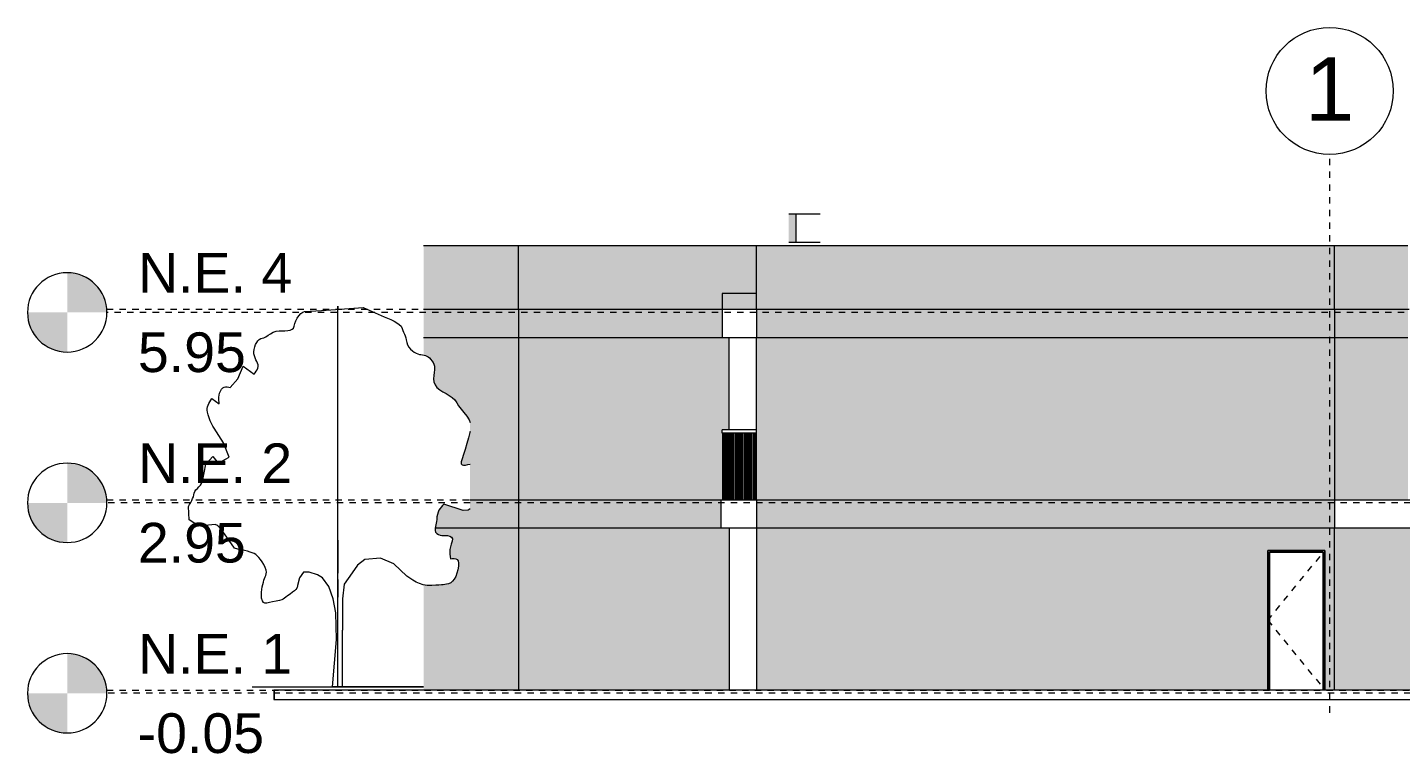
# Model space of a CAD drawing. Header units: metres. Extents: x 40 to 358, y -13 to 19.
# Drawn here: x 284.85 to 306.47, y -3 to 8.44 of the extents above; entities that cross this region are included whole.
import ezdxf

# ---------------------------------------------------------------- set-up
doc = ezdxf.new("R2010")
doc.units = ezdxf.units.M
for name, pattern in [('Eje', [0.015, 0.003, -0.003, 0.006, -0.003]), ('LineaDiscontinua-1_5mm', [0.003, 0.0015, -0.0015]), ('LíneaDeRejilla', [0.021, 0.012, -0.003, 0.003, -0.003])]:
    doc.linetypes.add(name, pattern=pattern)
for name, color, linetype, lineweight in [('A-BRND', 11, 'Continuous', 5), ('A-FLOR', 192, 'Continuous', 18), ('A-MURO', 113, 'Continuous', 9), ('A-MURO-ACHU', 111, 'Continuous', 9), ('A-PISO', 51, 'Continuous', 9), ('A-PISO-ACHU', 8, 'Continuous', 9), ('A-PSAJ-ARBOL', 71, 'Continuous', 5), ('A-PUER', 31, 'Continuous', 5), ('A-PUER-MARC', 31, 'Continuous', 5), ('A-TEXT-NIVL', 51, 'Continuous', 5), ('S-REJI', 1, 'Continuous', 5), ('S-REJI-IDEN', 1, 'Continuous', 5)]:
    doc.layers.add(name, color=color, linetype=linetype, lineweight=lineweight)
doc.styles.add('Arial', font='arial.ttf', dxfattribs={"height": 0.625})
doc.styles.add('Arial_1', font='arial.ttf', dxfattribs={"height": 1})

# ---------------------------------------------------------------- blocks, each defined once
blk = doc.blocks.new('Railing - 20-V859-Fachada Oriental')
at = {"layer": 'A-BRND'}
for p, q in [((1.843, 1), (1.843, 2.05)), ((1.852, 1), (1.852, 2.05)), ((1.87, 1), (1.87, 2.05))]:
    blk.add_line(p, q, dxfattribs=at)
blk = doc.blocks.new('Railing - 25-V860-Fachada Oriental')
at = {"layer": 'A-BRND'}
for p, q in [((1.356, 1), (1.356, 2.05)), ((1.369, 1), (1.369, 2.05)), ((1.39, 1), (1.39, 2.05))]:
    blk.add_line(p, q, dxfattribs=at)
blk = doc.blocks.new('Railing - Railing-1329542-Fachada Oriental')
for name, p in [('Railing - 25-V860-Fachada Oriental', (0, 0)), ('Railing - 20-V859-Fachada Oriental', (-0.44, 0)), ('Railing - 20-V859-Fachada Oriental', (-0.391, 0)), ('Railing - 20-V859-Fachada Oriental', (-0.342, 0)), ('Railing - 20-V859-Fachada Oriental', (-0.293, 0)), ('Railing - 20-V859-Fachada Oriental', (-0.244, 0)), ('Railing - 20-V859-Fachada Oriental', (-0.196, 0)), ('Railing - 20-V859-Fachada Oriental', (-0.147, 0)), ('Railing - 20-V859-Fachada Oriental', (-0.098, 0)), ('Railing - 20-V859-Fachada Oriental', (-0.049, 0)), ('Railing - 20-V859-Fachada Oriental', (0, 0))]:
    blk.add_blockref(name, p)
blk = doc.blocks.new('Top Rail Type - Top Rail_Internal_-1329604-Fachada Oriental')
at = {"layer": 'A-BRND'}
for p, q in [((1.346, 2.05), (1.346, 2.1)), ((1.889, 2.1), (1.346, 2.1)), ((1.889, 2.05), (1.346, 2.05))]:
    blk.add_line(p, q, dxfattribs=at)
blk = doc.blocks.new('M_RPC Tree - Deciduous - Scarlet Oak - 6 mts-1356157-Fachada Oriental')
at = {"layer": 'A-PSAJ-ARBOL'}
for p, q in [((-5.342, 3.858), (-5.315, 3.898)), ((-5.315, 3.898), (-5.285, 3.932)), ((-5.285, 3.932), (-5.255, 3.954)), ((-5.255, 3.954), (-5.226, 3.962)), ((-5.226, 3.962), (-4.961, 3.981)), ((-4.961, 3.981), (-4.303, 4.026)), ((-4.705, 4.048), (-4.705, 4.05)), ((-4.705, 4.05), (-4.705, 4.05)), ((-4.705, 4.05), (-4.705, 4.05)), ((-4.705, 4.05), (-4.705, 4.048)), ((-4.705, 4.047), (-4.705, 4.048)), ((-4.705, 4.048), (-4.705, 4.045)), ((-4.705, 4.045), (-4.705, 4.047)), ((-4.705, 3.972), (-4.705, 4.045)), ((-4.705, 4.045), (-4.705, 4.041)), ((-4.705, 4.041), (-4.705, 4.036)), ((-4.705, 4.036), (-4.705, 4.031)), ((-4.705, 4.031), (-4.705, 4.024)), ((-4.705, 4.024), (-4.705, 4.015)), ((-4.705, 4.015), (-4.705, 4.004)), ((-4.705, 4.004), (-4.705, 3.999)), ((-4.705, 3.844), (-4.705, 3.972)), ((-4.303, 4.026), (-3.974, 3.88)), ((-5.453, 3.671), (-5.422, 3.684)), ((-5.422, 3.684), (-5.401, 3.704)), ((-5.401, 3.704), (-5.39, 3.734)), ((-5.39, 3.734), (-5.382, 3.773)), ((-5.382, 3.773), (-5.365, 3.815)), ((-5.365, 3.815), (-5.342, 3.858)), ((-4.705, 3.835), (-4.705, 3.844)), ((-4.705, 3.789), (-4.705, 3.835)), ((-4.705, 3.754), (-4.705, 3.789)), ((-4.705, 3.718), (-4.705, 3.754)), ((-4.705, 3.682), (-4.705, 3.718)), ((-4.705, 3.644), (-4.705, 3.682)), ((-3.974, 3.88), (-3.919, 3.859)), ((-3.919, 3.859), (-3.867, 3.836)), ((-3.867, 3.836), (-3.817, 3.813)), ((-3.817, 3.813), (-3.773, 3.788)), ((-3.773, 3.788), (-3.736, 3.761)), ((-3.736, 3.761), (-3.708, 3.731)), ((-3.708, 3.731), (-3.691, 3.697)), ((-3.691, 3.697), (-3.679, 3.665)), ((-5.997, 3.443), (-5.98, 3.475)), ((-5.98, 3.475), (-5.961, 3.503)), ((-5.961, 3.503), (-5.939, 3.524)), ((-5.939, 3.524), (-5.916, 3.537)), ((-5.916, 3.537), (-5.893, 3.542)), ((-5.893, 3.542), (-5.867, 3.549)), ((-5.867, 3.549), (-5.836, 3.566)), ((-5.836, 3.566), (-5.8, 3.589)), ((-5.8, 3.589), (-5.761, 3.614)), ((-5.761, 3.614), (-5.719, 3.637)), ((-5.719, 3.637), (-5.674, 3.654)), ((-5.674, 3.654), (-5.628, 3.661)), ((-5.628, 3.661), (-5.581, 3.661)), ((-5.581, 3.661), (-5.535, 3.661)), ((-5.535, 3.661), (-5.491, 3.664)), ((-5.491, 3.664), (-5.453, 3.671)), ((-4.705, 3.606), (-4.705, 3.644)), ((-4.705, 3.566), (-4.705, 3.606)), ((-4.705, 3.524), (-4.705, 3.566)), ((-4.705, 3.482), (-4.705, 3.524)), ((-4.705, 3.442), (-4.705, 3.482)), ((-3.679, 3.665), (-3.667, 3.636)), ((-3.667, 3.636), (-3.656, 3.608)), ((-3.656, 3.608), (-3.645, 3.581)), ((-3.645, 3.581), (-3.635, 3.551)), ((-3.635, 3.551), (-3.626, 3.518)), ((-3.626, 3.518), (-3.618, 3.478)), ((-3.618, 3.478), (-3.605, 3.437)), ((-6.025, 3.331), (-6.021, 3.368)), ((-6.023, 3.296), (-6.025, 3.331)), ((-6.016, 3.264), (-6.023, 3.296)), ((-6.021, 3.368), (-6.011, 3.407)), ((-6.005, 3.234), (-6.016, 3.264)), ((-6.011, 3.407), (-5.997, 3.443)), ((-4.705, 3.405), (-4.705, 3.442)), ((-4.705, 3.369), (-4.705, 3.405)), ((-4.705, 3.336), (-4.705, 3.369)), ((-4.705, 3.306), (-4.705, 3.336)), ((-4.705, 3.277), (-4.705, 3.306)), ((-4.705, 3.243), (-4.705, 3.277)), ((-4.705, 3.199), (-4.705, 3.243)), ((-3.605, 3.437), (-3.585, 3.401)), ((-3.585, 3.401), (-3.559, 3.37)), ((-3.559, 3.37), (-3.53, 3.343)), ((-3.53, 3.343), (-3.499, 3.322)), ((-3.499, 3.322), (-3.47, 3.306)), ((-3.47, 3.306), (-3.444, 3.295)), ((-3.444, 3.295), (-3.42, 3.289)), ((-3.42, 3.289), (-3.395, 3.285)), ((-3.395, 3.285), (-3.371, 3.281)), ((-3.371, 3.281), (-3.346, 3.277)), ((-3.346, 3.277), (-3.322, 3.272)), ((-3.322, 3.272), (-3.3, 3.263)), ((-3.3, 3.263), (-3.279, 3.25)), ((-3.279, 3.25), (-3.26, 3.232)), ((-6.277, 2.902), (-6.195, 3.103)), ((-6.195, 3.103), (-6.021, 2.976)), ((-5.992, 3.205), (-6.005, 3.234)), ((-5.979, 3.177), (-5.992, 3.205)), ((-5.987, 3.023), (-5.973, 3.047)), ((-5.966, 3.149), (-5.979, 3.177)), ((-5.973, 3.047), (-5.963, 3.071)), ((-5.958, 3.122), (-5.966, 3.149)), ((-5.963, 3.071), (-5.958, 3.096)), ((-5.958, 3.096), (-5.958, 3.122)), ((-4.705, 3.149), (-4.705, 3.199)), ((-4.705, 3.097), (-4.705, 3.149)), ((-4.705, 3.048), (-4.705, 3.097)), ((-4.705, 3.006), (-4.705, 3.048)), ((-3.26, 3.232), (-3.24, 3.21)), ((-3.24, 3.21), (-3.221, 3.186)), ((-3.221, 3.186), (-3.204, 3.16)), ((-3.204, 3.16), (-3.191, 3.132)), ((-3.191, 3.132), (-3.182, 3.104)), ((-3.182, 3.044), (-3.188, 3.002)), ((-3.182, 3.104), (-3.179, 3.076)), ((-3.179, 3.076), (-3.182, 3.044)), ((-6.396, 2.765), (-6.277, 2.902)), ((-6.021, 2.976), (-6.004, 2.999)), ((-6.004, 2.999), (-5.987, 3.023)), ((-4.705, 2.976), (-4.705, 3.006)), ((-4.705, 2.95), (-4.705, 2.976)), ((-4.705, 2.919), (-4.705, 2.95)), ((-4.705, 2.886), (-4.705, 2.919)), ((-4.705, 2.849), (-4.705, 2.886)), ((-4.705, 2.81), (-4.705, 2.849)), ((-4.705, 2.77), (-4.705, 2.81)), ((-3.193, 2.956), (-3.195, 2.906)), ((-3.195, 2.906), (-3.19, 2.856)), ((-3.188, 3.002), (-3.193, 2.956)), ((-3.19, 2.856), (-3.173, 2.808)), ((-6.577, 2.588), (-6.576, 2.616)), ((-6.576, 2.616), (-6.572, 2.645)), ((-6.572, 2.645), (-6.564, 2.677)), ((-6.564, 2.677), (-6.551, 2.711)), ((-6.551, 2.711), (-6.534, 2.74)), ((-6.534, 2.74), (-6.515, 2.76)), ((-6.515, 2.76), (-6.493, 2.771)), ((-6.493, 2.771), (-6.47, 2.775)), ((-6.47, 2.775), (-6.446, 2.775)), ((-6.446, 2.775), (-6.421, 2.771)), ((-6.421, 2.771), (-6.396, 2.765)), ((-4.705, 2.729), (-4.705, 2.77)), ((-4.705, 2.564), (-4.705, 2.729)), ((-3.173, 2.808), (-3.142, 2.765)), ((-3.142, 2.765), (-3.099, 2.73)), ((-3.099, 2.73), (-3.05, 2.699)), ((-3.05, 2.699), (-2.999, 2.671)), ((-2.999, 2.671), (-2.948, 2.642)), ((-2.948, 2.642), (-2.901, 2.611)), ((-2.901, 2.611), (-2.861, 2.574)), ((-6.761, 2.409), (-6.759, 2.436)), ((-6.757, 2.376), (-6.761, 2.409)), ((-6.759, 2.436), (-6.753, 2.463)), ((-6.753, 2.463), (-6.744, 2.489)), ((-6.744, 2.489), (-6.732, 2.515)), ((-6.732, 2.515), (-6.719, 2.541)), ((-6.719, 2.541), (-6.704, 2.566)), ((-6.704, 2.566), (-6.688, 2.592)), ((-6.688, 2.592), (-6.569, 2.509)), ((-6.576, 2.561), (-6.577, 2.588)), ((-6.573, 2.535), (-6.576, 2.561)), ((-6.569, 2.509), (-6.573, 2.535)), ((-4.705, 2.363), (-4.705, 2.564)), ((-2.861, 2.574), (-2.832, 2.528)), ((-2.832, 2.528), (-2.801, 2.477)), ((-2.801, 2.477), (-2.761, 2.425)), ((-2.761, 2.425), (-2.717, 2.372)), ((-6.746, 2.336), (-6.757, 2.376)), ((-6.73, 2.291), (-6.746, 2.336)), ((-6.71, 2.244), (-6.73, 2.291)), ((-6.689, 2.199), (-6.71, 2.244)), ((-6.669, 2.158), (-6.689, 2.199)), ((-4.705, 2.263), (-4.705, 2.363)), ((-4.705, 2.144), (-4.705, 2.263)), ((-2.717, 2.372), (-2.674, 2.317)), ((-2.674, 2.317), (-2.638, 2.26)), ((-2.638, 2.26), (-2.622, 2.217)), ((-6.651, 2.126), (-6.669, 2.158)), ((-6.505, 1.897), (-6.651, 2.126)), ((-4.705, 1.998), (-4.705, 2.144)), ((-4.705, 1.806), (-4.705, 1.998)), ((-2.646, 1.974), (-2.672, 1.883)), ((-2.625, 2.06), (-2.646, 1.974)), ((-2.622, 2.076), (-2.625, 2.06)), ((-6.414, 1.669), (-6.505, 1.897)), ((-4.705, 1.724), (-4.705, 1.806)), ((-2.699, 1.793), (-2.725, 1.711)), ((-2.672, 1.883), (-2.699, 1.793)), ((-6.834, 1.285), (-6.779, 1.559)), ((-6.779, 1.559), (-6.67, 1.678)), ((-6.67, 1.678), (-6.588, 1.577)), ((-6.588, 1.577), (-6.414, 1.669)), ((-4.705, 1.614), (-4.705, 1.724)), ((-4.705, 1.486), (-4.705, 1.614)), ((-2.746, 1.643), (-2.759, 1.596)), ((-2.759, 1.596), (-2.759, 1.567)), ((-2.759, 1.567), (-2.747, 1.55)), ((-2.747, 1.55), (-2.724, 1.544)), ((-2.725, 1.711), (-2.746, 1.643)), ((-2.724, 1.544), (-2.692, 1.545)), ((-2.692, 1.545), (-2.654, 1.553)), ((-2.654, 1.553), (-2.622, 1.561)), ((-4.705, 1.358), (-4.705, 1.486)), ((-4.705, 1.346), (-4.705, 1.358)), ((-4.705, 1.334), (-4.705, 1.346)), ((-4.705, 1.321), (-4.705, 1.334)), ((-4.705, 1.308), (-4.705, 1.321)), ((-4.705, 1.293), (-4.705, 1.308)), ((-6.968, 1.074), (-6.962, 1.102)), ((-6.962, 1.102), (-6.953, 1.129)), ((-6.953, 1.129), (-6.936, 1.154)), ((-6.936, 1.154), (-6.914, 1.178)), ((-6.914, 1.178), (-6.889, 1.202)), ((-6.889, 1.202), (-6.866, 1.228)), ((-6.866, 1.228), (-6.847, 1.255)), ((-6.847, 1.255), (-6.834, 1.285)), ((-4.705, 1.276), (-4.705, 1.293)), ((-4.705, 1.258), (-4.705, 1.276)), ((-4.705, 1.239), (-4.705, 1.258)), ((-4.705, 1.221), (-4.705, 1.239)), ((-4.705, 1.205), (-4.705, 1.221)), ((-4.705, 1.19), (-4.705, 1.205)), ((-4.705, 1.176), (-4.705, 1.19)), ((-4.705, 1.162), (-4.705, 1.176)), ((-4.705, 1.148), (-4.705, 1.162)), ((-4.705, 1.075), (-4.705, 1.148)), ((-7.054, 0.892), (-7.036, 0.923)), ((-7.044, 0.682), (-7.054, 0.892)), ((-7.036, 0.923), (-7.019, 0.954)), ((-7.019, 0.954), (-7.003, 0.985)), ((-7.003, 0.985), (-6.989, 1.016)), ((-6.989, 1.016), (-6.977, 1.045)), ((-6.977, 1.045), (-6.968, 1.074)), ((-4.705, 0.919), (-4.705, 1.075)), ((-4.705, 0.737), (-4.705, 0.919)), ((-3.075, 0.884), (-3.094, 0.86)), ((-3.054, 0.907), (-3.075, 0.884)), ((-3.033, 0.929), (-3.054, 0.907)), ((-2.731, 0.828), (-3.033, 0.929)), ((-6.889, 0.581), (-7.044, 0.682)), ((-4.705, 0.581), (-4.705, 0.737)), ((-3.152, 0.656), (-3.157, 0.628)), ((-3.147, 0.689), (-3.152, 0.656)), ((-3.142, 0.728), (-3.147, 0.689)), ((-3.136, 0.768), (-3.142, 0.728)), ((-3.125, 0.803), (-3.136, 0.768)), ((-3.111, 0.833), (-3.125, 0.803)), ((-3.094, 0.86), (-3.111, 0.833)), ((-2.649, 0.837), (-2.731, 0.828)), ((-2.622, 0.855), (-2.649, 0.837)), ((-6.633, 0.609), (-6.889, 0.581)), ((-6.621, 0.604), (-6.633, 0.609)), ((-6.608, 0.598), (-6.621, 0.604)), ((-6.593, 0.588), (-6.608, 0.598)), ((-6.574, 0.571), (-6.593, 0.588)), ((-6.551, 0.546), (-6.574, 0.571)), ((-6.522, 0.51), (-6.551, 0.546)), ((-6.487, 0.463), (-6.522, 0.51)), ((-6.332, 0.234), (-6.487, 0.463)), ((-4.705, 0.472), (-4.705, 0.581)), ((-4.705, 0.417), (-4.705, 0.472)), ((-3.169, 0.55), (-3.17, 0.517)), ((-3.17, 0.517), (-3.163, 0.487)), ((-3.166, 0.577), (-3.169, 0.55)), ((-3.162, 0.603), (-3.166, 0.577)), ((-3.163, 0.487), (-3.144, 0.465)), ((-3.157, 0.628), (-3.162, 0.603)), ((-3.144, 0.465), (-3.119, 0.45)), ((-3.119, 0.45), (-3.092, 0.442)), ((-3.092, 0.442), (-3.067, 0.437)), ((-3.067, 0.437), (-3.049, 0.435)), ((-3.049, 0.435), (-3.042, 0.435)), ((-3.042, 0.435), (-3.032, 0.436)), ((-3.032, 0.436), (-3.007, 0.436)), ((-3.007, 0.436), (-2.974, 0.434)), ((-2.974, 0.434), (-2.94, 0.426)), ((-6.277, 0.222), (-6.332, 0.234)), ((-6.224, 0.211), (-6.277, 0.222)), ((-4.705, 0.289), (-4.705, 0.417)), ((-4.705, 0.344), (-4.705, 0.362)), ((-4.705, 0.362), (-4.705, 0.252)), ((-4.705, 0.289), (-4.705, 0.344)), ((-4.705, 0.079), (-4.705, 0.289)), ((-4.705, 0.127), (-4.705, 0.289)), ((-4.705, 0.252), (-4.705, 0.197)), ((-2.94, 0.426), (-2.912, 0.41)), ((-2.932, 0.256), (-2.938, 0.216)), ((-2.921, 0.298), (-2.932, 0.256)), ((-2.905, 0.344), (-2.921, 0.298)), ((-2.912, 0.41), (-2.898, 0.383)), ((-2.898, 0.383), (-2.905, 0.344)), ((-6.173, 0.199), (-6.224, 0.211)), ((-6.126, 0.187), (-6.173, 0.199)), ((-6.084, 0.175), (-6.126, 0.187)), ((-6.049, 0.164), (-6.084, 0.175)), ((-6.021, 0.152), (-6.049, 0.164)), ((-5.996, 0.137), (-6.021, 0.152)), ((-5.971, 0.116), (-5.996, 0.137)), ((-5.944, 0.089), (-5.971, 0.116)), ((-5.918, 0.056), (-5.944, 0.089)), ((-5.892, 0.019), (-5.918, 0.056)), ((-5.868, -0.022), (-5.892, 0.019)), ((-4.705, 0.197), (-4.705, 0.07)), ((-4.705, 0.024), (-4.705, 0.079)), ((-4.705, 0.07), (-4.705, 0.062)), ((-4.705, 0.062), (-4.705, 0.053)), ((-4.705, 0.053), (-4.705, 0.042)), ((-4.705, 0.042), (-4.705, 0.03)), ((-4.705, 0.03), (-4.705, 0.014)), ((-4.705, -0.086), (-4.705, 0.024)), ((-4.705, 0.014), (-4.705, -0.006)), ((-4.276, 0.06), (-4.394, -0.031)), ((-4.029, 0.079), (-4.276, 0.06)), ((-3.819, -0.013), (-4.029, 0.079)), ((-2.938, 0.216), (-2.94, 0.177)), ((-2.94, 0.177), (-2.939, 0.141)), ((-2.939, 0.141), (-2.936, 0.105)), ((-2.936, 0.105), (-2.932, 0.07)), ((-2.932, 0.07), (-2.901, 0.073)), ((-2.901, 0.073), (-2.872, 0.074)), ((-2.872, 0.074), (-2.845, 0.07)), ((-2.845, 0.07), (-2.824, 0.058)), ((-2.824, 0.058), (-2.809, 0.036)), ((-2.809, 0.036), (-2.802, 0.001)), ((-2.802, 0.001), (-2.804, -0.049)), ((-5.847, -0.068), (-5.868, -0.022)), ((-5.856, -0.24), (-5.846, -0.216)), ((-5.833, -0.109), (-5.847, -0.068)), ((-5.846, -0.216), (-5.836, -0.193)), ((-5.836, -0.193), (-5.83, -0.17)), ((-5.828, -0.143), (-5.833, -0.109)), ((-5.83, -0.17), (-5.828, -0.143)), ((-5.244, -0.141), (-5.308, -0.232)), ((-5.153, -0.141), (-5.244, -0.141)), ((-5.025, -0.186), (-5.153, -0.141)), ((-4.943, -0.232), (-5.025, -0.186)), ((-4.705, -0.006), (-4.705, -0.031)), ((-4.705, -0.058), (-4.705, -0.028)), ((-4.705, -0.031), (-4.705, -0.057)), ((-4.705, -0.057), (-4.705, -0.079)), ((-4.705, -0.351), (-4.705, -0.058)), ((-4.705, -0.079), (-4.705, -0.098)), ((-4.705, -0.214), (-4.705, -0.086)), ((-4.705, -0.098), (-4.705, -0.115)), ((-4.705, -0.115), (-4.705, -0.131)), ((-4.705, -0.131), (-4.705, -0.145)), ((-4.705, -0.145), (-4.705, -0.159)), ((-4.705, -0.351), (-4.705, -0.159)), ((-4.705, -0.396), (-4.705, -0.214)), ((-4.477, -0.15), (-4.605, -0.333)), ((-4.394, -0.031), (-4.477, -0.15)), ((-3.618, -0.205), (-3.819, -0.013)), ((-3.57, -0.238), (-3.618, -0.205)), ((-2.847, -0.209), (-2.87, -0.251)), ((-2.829, -0.16), (-2.847, -0.209)), ((-2.814, -0.107), (-2.829, -0.16)), ((-2.804, -0.049), (-2.814, -0.107)), ((-5.906, -0.457), (-5.901, -0.413)), ((-5.901, -0.413), (-5.893, -0.373)), ((-5.893, -0.373), (-5.884, -0.336)), ((-5.884, -0.336), (-5.874, -0.301)), ((-5.874, -0.301), (-5.866, -0.269)), ((-5.866, -0.269), (-5.856, -0.24)), ((-5.363, -0.413), (-5.384, -0.434)), ((-5.35, -0.395), (-5.363, -0.413)), ((-5.342, -0.379), (-5.35, -0.395)), ((-5.338, -0.365), (-5.342, -0.379)), ((-5.336, -0.351), (-5.338, -0.365)), ((-5.308, -0.232), (-5.336, -0.351)), ((-4.842, -0.369), (-4.943, -0.232)), ((-4.778, -0.561), (-4.842, -0.369)), ((-4.705, -0.296), (-4.705, -0.259)), ((-4.705, -0.259), (-4.705, -0.269)), ((-4.705, -0.269), (-4.705, -0.387)), ((-4.705, -0.314), (-4.705, -0.296)), ((-4.705, -0.378), (-4.705, -0.314)), ((-4.705, -0.47), (-4.705, -0.378)), ((-4.705, -0.387), (-4.705, -0.497)), ((-4.705, -0.534), (-4.705, -0.396)), ((-4.605, -0.333), (-4.632, -0.561)), ((-3.522, -0.269), (-3.57, -0.238)), ((-3.472, -0.298), (-3.522, -0.269)), ((-3.418, -0.322), (-3.472, -0.298)), ((-3.359, -0.339), (-3.418, -0.322)), ((-3.295, -0.35), (-3.359, -0.339)), ((-3.225, -0.351), (-3.295, -0.35)), ((-3.16, -0.347), (-3.225, -0.351)), ((-3.111, -0.345), (-3.16, -0.347)), ((-3.073, -0.342), (-3.111, -0.345)), ((-3.044, -0.339), (-3.073, -0.342)), ((-3.018, -0.335), (-3.044, -0.339)), ((-2.991, -0.33), (-3.018, -0.335)), ((-2.96, -0.323), (-2.991, -0.33)), ((-2.926, -0.31), (-2.96, -0.323)), ((-2.896, -0.285), (-2.926, -0.31)), ((-2.87, -0.251), (-2.896, -0.285)), ((-5.907, -0.503), (-5.906, -0.457)), ((-5.902, -0.552), (-5.907, -0.503)), ((-5.891, -0.593), (-5.902, -0.552)), ((-5.874, -0.618), (-5.891, -0.593)), ((-5.851, -0.628), (-5.874, -0.618)), ((-5.819, -0.628), (-5.851, -0.628)), ((-5.78, -0.621), (-5.819, -0.628)), ((-5.731, -0.61), (-5.78, -0.621)), ((-5.674, -0.598), (-5.731, -0.61)), ((-5.621, -0.587), (-5.674, -0.598)), ((-5.585, -0.577), (-5.621, -0.587)), ((-5.561, -0.566), (-5.585, -0.577)), ((-5.541, -0.553), (-5.561, -0.566)), ((-5.52, -0.537), (-5.541, -0.553)), ((-5.493, -0.516), (-5.52, -0.537)), ((-5.454, -0.488), (-5.493, -0.516)), ((-5.414, -0.459), (-5.454, -0.488)), ((-5.384, -0.434), (-5.414, -0.459)), ((-4.732, -0.78), (-4.778, -0.561)), ((-4.705, -0.588), (-4.705, -0.47)), ((-4.705, -0.497), (-4.705, -0.534)), ((-4.705, -0.744), (-4.705, -0.588)), ((-4.632, -0.561), (-4.632, -1.054)), ((-4.723, -1.201), (-4.732, -0.78)), ((-4.705, -1.036), (-4.705, -0.744)), ((-4.705, -1.95), (-4.705, -1.036)), ((-4.632, -1.95), (-4.632, -1.054)), ((-4.787, -1.95), (-4.723, -1.201)), ((-6.053, -1.95), (-6.018, -1.95)), ((-6.053, -1.95), (-4.787, -1.95)), ((-6.018, -1.95), (-5.916, -1.95)), ((-5.916, -1.95), (-5.757, -1.95)), ((-5.757, -1.95), (-5.548, -1.95)), ((-5.548, -1.95), (-5.298, -1.95)), ((-5.298, -1.95), (-5.014, -1.95)), ((-5.014, -1.95), (-4.705, -1.95)), ((-4.632, -1.95), (-4.787, -1.95)), ((-4.705, -1.95), (-4.396, -1.95)), ((-3.357, -1.95), (-4.632, -1.95)), ((-4.396, -1.95), (-4.113, -1.95)), ((-4.113, -1.95), (-3.862, -1.95)), ((-3.862, -1.95), (-3.654, -1.95)), ((-3.654, -1.95), (-3.494, -1.95)), ((-3.494, -1.95), (-3.393, -1.95)), ((-3.393, -1.95), (-3.357, -1.95))]:
    blk.add_line(p, q, dxfattribs=at)
blk = doc.blocks.new('Puerta-Batiente-HojaLisa - 900x2200-1042033-Fachada Oriental')
at = {"layer": 'A-PUER', "linetype": 'LineaDiscontinua-1_5mm'}
for q in [(10.835, 0.2), (10.835, -2)]:
    blk.add_line((9.935, -0.9), q, dxfattribs=at)
at = {"layer": 'A-PUER'}
for p, q in [((9.963, 0.172), (9.963, -2)), ((10.807, 0.172), (9.963, 0.172)), ((10.807, -2), (10.807, 0.172))]:
    blk.add_line(p, q, dxfattribs=at)
at = {"layer": 'A-PUER-MARC'}
for p, q in [((9.935, 0.2), (9.935, -2)), ((10.835, 0.2), (9.935, 0.2)), ((9.963, -2), (9.963, 0.172)), ((9.963, 0.172), (10.807, 0.172)), ((10.807, 0.172), (10.807, -2)), ((10.835, -2), (10.835, 0.2))]:
    blk.add_line(p, q, dxfattribs=at)
blk = doc.blocks.new('Level - 5mm-546738-Fachada Oriental')
at = {"layer": 'A-TEXT-NIVL'}
h = blk.add_hatch(color=256, dxfattribs=at)
edge = h.paths.add_edge_path(flags=0)
edge.add_line((61.206, 1), (60.581, 1))
edge.add_arc((61.206, 1), 0.625, 90, 180, ccw=False)
edge.add_line((61.206, 1.625), (61.206, 1))
h = blk.add_hatch(color=256, dxfattribs=at)
edge = h.paths.add_edge_path(flags=0)
edge.add_line((61.206, 0.375), (61.206, 1))
edge.add_line((61.206, 1), (61.831, 1))
edge.add_arc((61.206, 1), 0.625, 270, 360, ccw=False)
blk.add_circle((61.206, 1), 0.625, dxfattribs=at)
blk = doc.blocks.new('Grid - 4mm-563819-Fachada Oriental')
at = {"layer": 'S-REJI-IDEN'}
blk.add_circle((10.91, 7.438), 1, dxfattribs=at)

msp = doc.modelspace()

# ---------------------------------------------------------------- hatches: boundary and pattern name
at = {"layer": 'A-MURO-ACHU'}
for points in [[(291.09, 4), (292.582, 4), (292.582, 5), (291.09, 5), (291.09, 4.303)], [(292.713, 4), (292.713, 5), (292.582, 5), (292.583, 4)], [(295.788, 4), (295.788, 4.25), (296.331, 4.25), (296.331, 5), (292.713, 5), (292.713, 4), (295.166, 4)], [(296.637, 4), (296.637, 5), (296.331, 5), (296.331, 4)], [(305.427, 4), (305.427, 5), (296.637, 5), (296.637, 4), (305.277, 4)], [(306.583, 4), (306.583, 5), (305.427, 5), (305.427, 4)], [(295.788, 4), (296.331, 4), (296.331, 4.25), (295.788, 4.25)], [(292.508, 1), (292.508, 3.55), (291.09, 3.55), (291.09, 3.278), (291.119, 3.272), (291.142, 3.263), (291.162, 3.25), (291.202, 3.21), (291.221, 3.186), (291.238, 3.16), (291.254, 3.122), (291.26, 3.1), (291.262, 3.065), (291.254, 3.002), (291.248, 2.941), (291.249, 2.889), (291.252, 2.856), (291.269, 2.808), (291.3, 2.765), (291.343, 2.73), (291.391, 2.699), (291.505, 2.635), (291.541, 2.611), (291.581, 2.574), (291.641, 2.477), (291.77, 2.314), (291.804, 2.26), (291.819, 2.217), (291.817, 2.06), (291.796, 1.974), (291.743, 1.793), (291.683, 1.596), (291.683, 1.566), (291.696, 1.55), (291.718, 1.544), (291.752, 1.546), (291.819, 1.561), (291.819, 1)], [(292.582, 1), (292.582, 3.55), (292.508, 3.55), (292.508, 1)], [(296.637, 1), (296.637, 3.55), (296.331, 3.55), (296.331, 1), (296.378, 1)], [(300.016, 1), (305.277, 1), (305.277, 3.55), (296.637, 3.55), (296.637, 1), (297.591, 1)], [(305.277, 1), (305.427, 1), (305.427, 3.55), (305.277, 3.55), (305.277, 3.282)], [(292.512, -2), (292.512, 0.55), (291.273, 0.55), (291.273, 0.513), (291.279, 0.487), (291.297, 0.465), (291.322, 0.45), (291.35, 0.442), (291.4, 0.435), (291.44, 0.436), (291.48, 0.431), (291.51, 0.421), (291.53, 0.41), (291.544, 0.383), (291.537, 0.344), (291.521, 0.298), (291.506, 0.227), (291.503, 0.194), (291.503, 0.141), (291.51, 0.07), (291.572, 0.074), (291.597, 0.07), (291.618, 0.058), (291.633, 0.036), (291.64, 0.001), (291.634, -0.07), (291.628, -0.107), (291.613, -0.16), (291.595, -0.209), (291.572, -0.251), (291.546, -0.285), (291.51, -0.312), (291.482, -0.323), (291.398, -0.339), (291.297, -0.346), (291.217, -0.351), (291.147, -0.35), (291.09, -0.341), (291.09, -2)], [(292.585, -2), (292.585, 0.55), (292.512, 0.55), (292.512, -2)], [(295.166, -2), (295.902, -2), (295.902, 0.55), (292.585, 0.55), (292.585, -2)], [(296.331, -2), (304.377, -2), (304.377, 0.2), (305.277, 0.2), (305.277, -2), (305.427, -2), (305.427, 0.55), (296.331, 0.55), (296.331, -0.07)], [(307.258, -2), (307.258, 0.55), (305.427, 0.55), (305.427, -2)]]:
    msp.add_hatch(color=256, dxfattribs=at).paths.add_polyline_path(points, flags=0)
h = msp.add_hatch(color=256, dxfattribs=at)
h.paths.add_polyline_path([(292.582, 1), (295.798, 1), (295.798, 2.05), (295.787, 2.05), (295.787, 2.1), (295.898, 2.1), (295.898, 3.55), (292.582, 3.55), (292.582, 1.606)], flags=0)
h.paths.add_polyline_path([(295.872, 1), (295.893, 1), (295.893, 2.05), (295.872, 2.05), (295.872, 1.606)], flags=0)
h.paths.add_polyline_path([(295.832, 1), (295.845, 1), (295.845, 2.05), (295.832, 2.05), (295.832, 1.606)], flags=0)
h = msp.add_hatch(color=256, dxfattribs=at)
h.paths.add_polyline_path([(306.583, 1), (306.583, 3.55), (305.427, 3.55), (305.427, 1)], flags=0)
h.paths.add_polyline_path([(307.233, 1), (307.233, 3.55), (307.033, 3.55), (307.033, 1)], flags=0)
at = {"layer": 'A-PISO-ACHU'}
for points in [[(296.955, 5.05), (296.955, 5.5), (296.836, 5.5), (296.836, 5.05), (296.872, 5.05)], [(292.508, 3.55), (292.583, 3.55), (292.582, 4), (291.09, 4), (291.09, 3.55)], [(295.787, 3.55), (295.787, 4), (292.583, 4), (292.583, 3.55), (295.166, 3.55)], [(300.016, 3.55), (305.427, 3.55), (305.427, 4), (296.331, 4), (296.331, 3.55), (299.315, 3.55)], [(291.316, 0.55), (292.582, 0.55), (292.582, 1), (291.819, 1), (291.819, 0.855), (291.793, 0.837), (291.711, 0.828), (291.409, 0.929), (291.367, 0.884), (291.338, 0.845), (291.331, 0.833), (291.316, 0.803), (291.306, 0.768), (291.273, 0.55), (291.306, 0.55)], [(295.766, 0.55), (295.766, 1), (292.582, 1), (292.582, 0.55), (295.166, 0.55)], [(305.277, 0.55), (305.427, 0.55), (305.427, 1), (296.331, 1), (296.331, 0.55), (304.866, 0.55)]]:
    msp.add_hatch(color=256, dxfattribs=at).paths.add_polyline_path(points, flags=0)
h = msp.add_hatch(color=256, dxfattribs=at)
h.paths.add_polyline_path([(348.518, 3.55), (348.903, 3.55), (348.903, 4), (348.203, 4), (348.203, 3.55)], flags=0)
h.paths.add_polyline_path([(306.583, 3.55), (306.583, 4), (305.427, 4), (305.427, 3.55)], flags=0)
h.paths.add_polyline_path([(307.033, 3.55), (347.753, 3.55), (347.753, 4), (307.033, 4)], flags=0)

# ---------------------------------------------------------------- linework, layer by layer
at = {"layer": 'A-FLOR'}
for p, q in [((352.63, -2), (288.729, -2)), ((288.729, -2), (288.729, -2.15)), ((288.729, -2.15), (352.63, -2.15)), ((288.738, -2), (288.738, -2.15))]:
    msp.add_line(p, q, dxfattribs=at)
at = {"layer": 'A-MURO'}
for p, q in [((306.583, 5), (291.09, 5)), ((292.582, 4), (292.582, 5)), ((296.331, 4), (296.331, 5)), ((305.427, 4), (305.427, 5)), ((296.331, 4.25), (295.788, 4.25)), ((295.788, 4.25), (295.788, 4)), ((291.09, 4), (292.582, 4)), ((294.3, 4), (295.787, 4)), ((292.582, 3.55), (291.09, 3.55)), ((292.582, 3.55), (292.582, 1)), ((295.787, 3.55), (295.505, 3.55)), ((295.898, 2.1), (295.898, 3.55)), ((296.331, 1), (296.331, 3.55)), ((296.637, 3.55), (296.637, 3.55)), ((305.427, 3.55), (305.427, 1)), ((296.637, 1), (296.637, 1)), ((295.769, 0.55), (292.582, 0.55)), ((292.585, 0.55), (292.585, -2)), ((295.902, -2), (295.902, 0.55)), ((296.331, 0.55), (296.331, -2)), ((305.427, -2), (305.427, 0.55)), ((304.377, -2), (304.377, 0.2)), ((304.377, 0.2), (305.277, 0.2)), ((305.277, 0.2), (305.277, -2))]:
    msp.add_line(p, q, dxfattribs=at)
at = {"layer": 'A-PISO'}
for p, q in [((296.836, 5.5), (296.955, 5.5)), ((296.955, 5.5), (297.333, 5.5)), ((296.955, 5.05), (296.955, 5.5)), ((297.333, 5.05), (296.836, 5.05)), ((292.583, 4), (294.3, 4)), ((292.583, 4), (292.583, 3.55)), ((295.787, 4), (306.583, 4)), ((295.787, 4), (295.787, 3.55)), ((296.331, 4), (296.331, 3.55)), ((305.427, 4), (305.427, 3.55)), ((295.505, 3.55), (292.583, 3.55)), ((296.637, 3.55), (295.787, 3.55)), ((306.583, 3.55), (296.637, 3.55)), ((291.819, 1), (296.637, 1)), ((292.582, 1), (292.582, 0.55)), ((295.766, 1), (295.766, 0.55)), ((296.331, 1), (296.331, 0.55)), ((296.637, 1), (348.903, 1)), ((305.427, 1), (305.427, 0.55)), ((292.582, 0.55), (291.273, 0.55)), ((348.903, 0.55), (295.769, 0.55))]:
    msp.add_line(p, q, dxfattribs=at)
at = {"layer": 'A-TEXT-NIVL', "linetype": 'Eje'}
for p, q in [((286.104, 4), (355.124, 4)), ((355.124, 3.95), (286.104, 3.95)), ((286.104, 1), (355.023, 1)), ((355.824, 0.95), (286.104, 0.95)), ((286.104, -2), (355.023, -2)), ((355.824, -2.05), (286.104, -2.05))]:
    msp.add_line(p, q, dxfattribs=at)
at = {"layer": 'S-REJI', "linetype": 'LíneaDeRejilla'}
for p, q in [((305.352, 2.067), (305.352, 6.438)), ((305.352, 2.016), (305.352, 2.067)), ((305.352, -2.355), (305.352, 2.016))]:
    msp.add_line(p, q, dxfattribs=at)

# ---------------------------------------------------------------- block references
at = {"layer": 'A-BRND'}
for name in ['Top Rail Type - Top Rail_Internal_-1329604-Fachada Oriental', 'Railing - Railing-1329542-Fachada Oriental']:
    msp.add_blockref(name, (294.442, 0), dxfattribs=at)
at = {"layer": 'A-PSAJ-ARBOL'}
msp.add_blockref('M_RPC Tree - Deciduous - Scarlet Oak - 6 mts-1356157-Fachada Oriental', (294.442, 0), dxfattribs=at)
at = {"layer": 'A-PUER'}
msp.add_blockref('Puerta-Batiente-HojaLisa - 900x2200-1042033-Fachada Oriental', (294.442, 0), dxfattribs=at)
at = {"layer": 'A-TEXT-NIVL', "extrusion": (0, 0, -1)}
for p in [(-346.685, 2.95), (-346.685, -0.05), (-346.685, -3.05)]:
    msp.add_blockref('Level - 5mm-546738-Fachada Oriental', p, dxfattribs=at)
at = {"layer": 'S-REJI-IDEN'}
msp.add_blockref('Grid - 4mm-563819-Fachada Oriental', (294.442, 0), dxfattribs=at)

# ---------------------------------------------------------------- texts
at = {"layer": 'A-TEXT-NIVL', "char_height": 0.625, "attachment_point": 3, "line_spacing_factor": 0.941778, "style": 'Arial'}
for s, insert, width in [('N.E. 4', (289.02, 4.886), 2.90006), ('5.95', (288.291, 3.635), 2.0354), ('N.E. 2', (289.02, 1.886), 2.90006), ('2.95', (288.291, 0.635), 2.0354), ('N.E. 1', (289.02, -1.114), 2.90006), ('-0.05', (288.578, -2.365), 2.37974)]:
    msp.add_mtext(s, dxfattribs=dict(at, insert=insert, width=width))
at = {"layer": 'S-REJI-IDEN', "insert": (305.352, 7.969), "char_height": 1, "width": 0.93044, "attachment_point": 2, "line_spacing_factor": 0.941778, "style": 'Arial_1'}
msp.add_mtext('1', dxfattribs=at)

doc.saveas('drawing.dxf')
